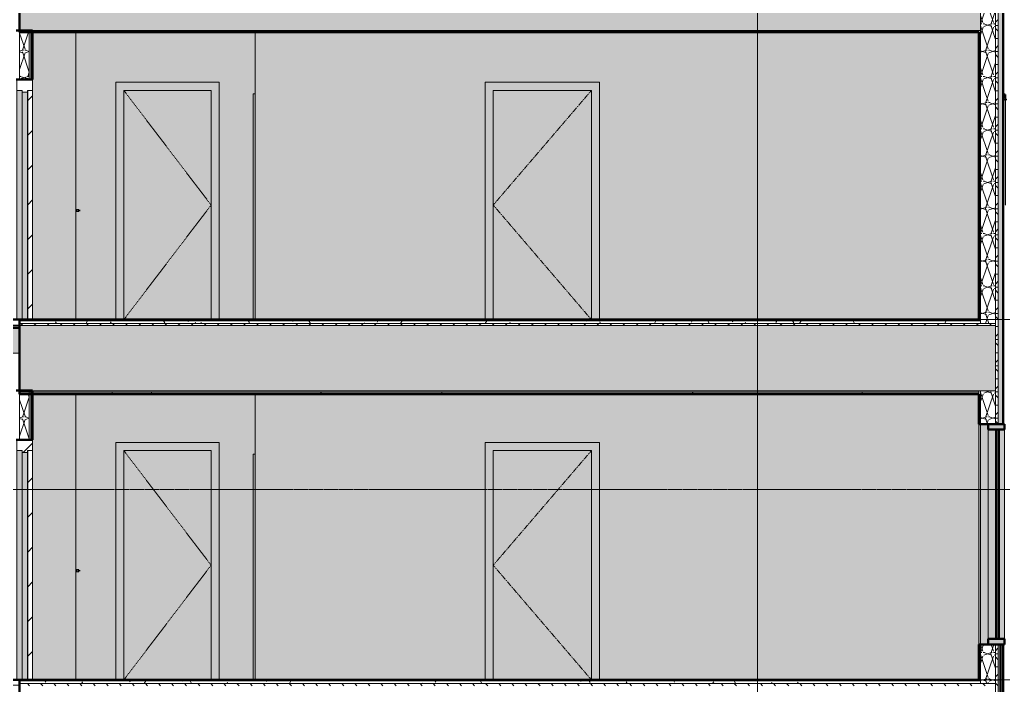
# Model space of a CAD drawing. Header units: inches. Extents: x 1814 to 6957, y -360 to 681.
# Drawn here: x 3500.2 to 3860.8, y 134 to 377.9 of the extents above; entities that cross this region are included whole.
import ezdxf

# ---------------------------------------------------------------- set-up
doc = ezdxf.new("R2010")
doc.units = ezdxf.units.IN
doc.header["$MEASUREMENT"] = 0
for name, pattern in [('Aligning Line 1_8_', [0.25, 0.125, -0.125]), ('Dash 1_16_', [0.125, 0.0625, -0.0625]), ('Grid Line 1_2_', [0.875, 0.5, -0.125, 0.125, -0.125])]:
    doc.linetypes.add(name, pattern=pattern)
for name, color, linetype, lineweight in [('0-1', 7, 'Continuous', 5), ('0-4', 7, 'Continuous', 13), ('0-5', 250, 'Continuous', 9), ('A-DOOR-1', 135, 'Continuous', 13), ('A-DOOR-2', 250, 'Dash 1_16_', 9), ('A-DOOR-3', 45, 'Continuous', 13), ('A-DOOR-4', 250, 'Continuous', 9), ('A-DOOR-7', 130, 'Continuous', 20), ('A-DOOR-FRAM', 31, 'Continuous', 9), ('A-DOOR-FRAM-1', 135, 'Continuous', 13), ('A-DOOR-FRAM-2', 250, 'Continuous', 9), ('A-DOOR-FRAM-4', 71, 'Continuous', 9), ('A-DOOR-FRAM-5', 130, 'Continuous', 20), ('A-FLOR-7', 192, 'Continuous', 5), ('A-FLOR-8', 192, 'Continuous', 50), ('A-FLOR-LEVL-1', 51, 'Grid Line 1_2_', 9), ('A-FLOR-MCUT', 51, 'Continuous', 13), ('A-FLOR-PATT-2', 8, 'Continuous', 9), ('A-GLAZ', 151, 'Continuous', 13), ('A-GLAZ-2', 151, 'Continuous', 50), ('A-GLAZ-CWMG', 51, 'Continuous', 9), ('A-ROOF', 132, 'Continuous', 13), ('A-ROOF-1', 132, 'Continuous', 5), ('A-ROOF-2', 132, 'Continuous', 50), ('A-ROOF-PATT-1', 132, 'Continuous', 9), ('A-WALL', 113, 'Continuous', 13), ('A-WALL-1', 50, 'Continuous', 5), ('A-WALL-2', 10, 'Continuous', 13), ('A-WALL-3', 7, 'Continuous', 13), ('A-WALL-4', 113, 'Continuous', 5), ('A-WALL-6', 113, 'Continuous', 50), ('A-WALL-PATT-1', 43, 'Continuous', 9), ('A-WALL-PATT-4', 111, 'Continuous', 9), ('G-ANNO-SYMB', 111, 'Aligning Line 1_8_', 9), ('G-ANNO-SYMB-3', 111, 'Continuous', 9), ('I-WALL-7', 90, 'Continuous', 50), ('S-BEAM-1', 41, 'Continuous', 9), ('S-BEAM-2', 250, 'Continuous', 9)]:
    doc.layers.add(name, color=color, linetype=linetype, lineweight=lineweight)
pattern_1 = [(161.57, (3262.295, 69.248), (-3.8399538, -1.54e-05), [0, -27.322, 3.034, 0]), (18.43, (3261.335, 69.248), (-3.8399538, 1.54e-05), [0, -27.322, 3.034, 0]), (108.43, (3262.295, 69.248), (1.919622, -9.6005246), [9.106, -21.25]), (71.57, (3261.335, 69.248), (1.919622, 9.6005246), [9.106, -21.25])]
pattern_2 = [(45, (3261.815, 68.768), (-6.36396, 6.36396), [])]
pattern_3 = [(0, (3261.815, 68.768), (15.36, 3.84), [1.267, -10.253, 1.267, -10.253, -61.44]), (0, (3261.815, 68.768), (15.36, 3.84), [-23.04, 1.267, -21.773, 1.267, -10.253, -26.88]), (0, (3261.815, 68.768), (15.36, 3.84), [-57.6, 1.267, -6.413, 1.267, -17.933]), (120, (3267.575, 70.688), (-11.005538, 11.38215), [1.267, -10.253, 1.267, -10.253, -61.44]), (120, (3267.575, 70.688), (-11.005538, 11.38215), [-23.04, 1.267, -21.773, 1.267, -10.253, -26.88]), (120, (3267.575, 70.688), (-11.005538, 11.38215), [-57.6, 1.267, -6.413, 1.267, -17.933]), (240, (3269.495, 78.368), (-4.354462, -15.22215), [1.267, -10.253, 1.267, -10.253, -61.44]), (240, (3269.495, 78.368), (-4.354462, -15.22215), [-23.04, 1.267, -21.773, 1.267, -10.253, -26.88]), (240, (3269.495, 78.368), (-4.354462, -15.22215), [-57.6, 1.267, -6.413, 1.267, -17.933])]
pattern_4 = [(0, (3261.815, 68.768), (0, 4.798), []), (315, (3261.815, 68.768), (4.798427, 0), [6.786, -6.786]), (45, (3261.815, 68.768), (4.798427, 0), [6.786, -6.786])]
pattern_5 = [(0, (3261.815, 68.768), (30.72, 7.68), [1.267, -21.773, 1.267, -21.773, -122.88]), (0, (3261.815, 68.768), (30.72, 7.68), [-46.08, 1.267, -44.813, 1.267, -21.773, -53.76]), (0, (3261.815, 68.768), (30.72, 7.68), [-115.2, 1.267, -14.093, 1.267, -37.133]), (120, (3273.335, 72.608), (-22.011075, 22.7643), [1.267, -21.773, 1.267, -21.773, -122.88]), (120, (3273.335, 72.608), (-22.011075, 22.7643), [-46.08, 1.267, -44.813, 1.267, -21.773, -53.76]), (120, (3273.335, 72.608), (-22.011075, 22.7643), [-115.2, 1.267, -14.093, 1.267, -37.133]), (240, (3277.175, 87.968), (-8.708925, -30.4443), [1.267, -21.773, 1.267, -21.773, -122.88]), (240, (3277.175, 87.968), (-8.708925, -30.4443), [-46.08, 1.267, -44.813, 1.267, -21.773, -53.76]), (240, (3277.175, 87.968), (-8.708925, -30.4443), [-115.2, 1.267, -14.093, 1.267, -37.133])]

# ---------------------------------------------------------------- blocks, each defined once
blk = doc.blocks.new('CTR - 2nd Phase_rvt-1-SECTION _ CENTER LOOKING WEST')
at = {"layer": 'A-FLOR-LEVL-1'}
for p, q in [((1814.21, 268), (4168.71, 268)), ((1814.21, 136), (4168.71, 136))]:
    blk.add_line(p, q, dxfattribs=at)
blk = doc.blocks.new('Single-Flush - 32_ x 84_-1372863-SECTION _ CENTER LOOKING WEST')
at = {"layer": 'A-DOOR-1'}
blk.add_hatch(color=256, dxfattribs=at).paths.add_polyline_path([(3561.58, 0), (3568.7, 0), (3568.7, 84), (3536.7, 84), (3536.7, 0)], flags=0)
at = {"layer": 'A-DOOR-FRAM-1'}
blk.add_hatch(color=256, dxfattribs=at).paths.add_polyline_path([(3571.7, 0), (3571.7, 87), (3533.7, 87), (3533.7, 0), (3536.7, 0), (3536.7, 84), (3568.7, 84), (3568.7, 0)], flags=0)
at = {"layer": 'A-DOOR-2'}
for p in [(3536.7, 84), (3536.7, 0)]:
    blk.add_line(p, (3568.7, 42), dxfattribs=at)
at = {"layer": 'A-DOOR-FRAM-2'}
for p, q in [((3533.7, 87), (3533.7, 0)), ((3571.7, 87), (3533.7, 87)), ((3571.7, 0), (3571.7, 87)), ((3536.7, 0), (3536.7, 84)), ((3536.7, 84), (3568.7, 84)), ((3568.7, 84), (3568.7, 0))]:
    blk.add_line(p, q, dxfattribs=at)
blk = doc.blocks.new('Single-Flush - 36_ x 84_-1372824-SECTION _ CENTER LOOKING WEST')
at = {"layer": 'A-DOOR-1'}
blk.add_hatch(color=256, dxfattribs=at).paths.add_polyline_path([(3709.8, 268), (3709.8, 352), (3673.8, 352), (3673.8, 268)], flags=0)
at = {"layer": 'A-DOOR-FRAM-1'}
blk.add_hatch(color=256, dxfattribs=at).paths.add_polyline_path([(3670.8, 268), (3673.8, 268), (3673.8, 352), (3709.8, 352), (3709.8, 268), (3712.8, 268), (3712.8, 355), (3670.8, 355), (3670.8, 343.6)], flags=0)
at = {"layer": 'A-DOOR-2'}
for p in [(3709.8, 352), (3709.8, 268)]:
    blk.add_line(p, (3673.8, 310), dxfattribs=at)
at = {"layer": 'A-DOOR-FRAM-2'}
for p, q in [((3670.8, 355), (3670.8, 268)), ((3712.8, 355), (3670.8, 355)), ((3712.8, 268), (3712.8, 355)), ((3673.8, 268), (3673.8, 352)), ((3673.8, 352), (3709.8, 352)), ((3709.8, 352), (3709.8, 268))]:
    blk.add_line(p, q, dxfattribs=at)
blk = doc.blocks.new('Door-Passage-Single-Flush - 36_ x 80_-1699788-SECTION _ CENTER LOOKING WEST')
at = {"layer": 'A-DOOR-3'}
for points in [[(3520.75, 308), (3521.24, 308), (3521.24, 308.39), (3520.75, 308.35), (3520.75, 308.04)], [(3520.75, 307.61), (3521.24, 307.62), (3521.24, 308), (3520.75, 308), (3520.75, 307.61)], [(3521.83, 308), (3522.2, 308), (3522.13, 308.26), (3522.02, 308.35), (3521.83, 308.38), (3521.62, 308.39), (3521.24, 308.34), (3521.28, 308.1), (3521.31, 308), (3521.74, 308)], [(3521.84, 307.61), (3522.05, 307.67), (3522.18, 307.8), (3522.16, 308), (3521.31, 308), (3521.24, 307.66), (3521.24, 307.62), (3521.34, 307.64), (3521.79, 307.61), (3521.84, 307.61)]]:
    blk.add_hatch(color=256, dxfattribs=at).paths.add_polyline_path(points, flags=0)
at = {"layer": 'A-DOOR-4'}
for p, q in [((3521.24, 308.39), (3520.75, 308.39)), ((3520.75, 307.61), (3521.24, 307.61))]:
    blk.add_line(p, q, dxfattribs=at)
at = {"layer": 'A-DOOR-4', "flags": 128}
for points in [[(3521.84, 308.39), (3521.83, 308.39), (3521.83, 308.39), (3521.83, 308.39), (3521.83, 308.39), (3521.82, 308.39), (3521.82, 308.39), (3521.81, 308.39), (3521.81, 308.39), (3521.8, 308.39), (3521.79, 308.39), (3521.78, 308.39), (3521.77, 308.39), (3521.76, 308.39), (3521.75, 308.39), (3521.73, 308.39), (3521.72, 308.39), (3521.7, 308.39), (3521.69, 308.39), (3521.67, 308.39), (3521.66, 308.39), (3521.64, 308.39), (3521.62, 308.39), (3521.6, 308.39), (3521.58, 308.39), (3521.56, 308.39), (3521.54, 308.39), (3521.52, 308.39), (3521.5, 308.39), (3521.48, 308.39), (3521.46, 308.39), (3521.44, 308.39), (3521.41, 308.39), (3521.39, 308.39), (3521.37, 308.39), (3521.35, 308.39), (3521.32, 308.39), (3521.3, 308.39), (3521.27, 308.39), (3521.25, 308.39), (3521.24, 308.39)], [(3521.24, 307.61), (3521.27, 307.61), (3521.29, 307.61), (3521.32, 307.61), (3521.34, 307.61), (3521.36, 307.61), (3521.39, 307.61), (3521.41, 307.61), (3521.43, 307.61), (3521.45, 307.61), (3521.47, 307.61), (3521.5, 307.61), (3521.52, 307.61), (3521.54, 307.61), (3521.56, 307.61), (3521.58, 307.61), (3521.6, 307.61), (3521.62, 307.61), (3521.63, 307.61), (3521.65, 307.61), (3521.67, 307.61), (3521.68, 307.61), (3521.7, 307.61), (3521.71, 307.61), (3521.73, 307.61), (3521.74, 307.61), (3521.75, 307.61), (3521.77, 307.61), (3521.78, 307.61), (3521.79, 307.61), (3521.8, 307.61), (3521.8, 307.61), (3521.81, 307.61), (3521.82, 307.61), (3521.82, 307.61), (3521.83, 307.61), (3521.83, 307.61), (3521.83, 307.61), (3521.83, 307.61), (3521.84, 307.61)]]:
    blk.add_lwpolyline(points, dxfattribs=at)
at = {"layer": 'A-DOOR-4'}
for start, end in [(90, 97.2275), (262.7725, 270), (0, 30), (330, 0)]:
    blk.add_arc((3521.84, 308), 0.394, start, end, dxfattribs=at)
blk = doc.blocks.new('FOLDING_SLIDING CLOSET - 42_ x 80_-1372832-SECTION _ CENTER LOOKING WEST')
at = {"layer": 'A-DOOR-3'}
blk.add_hatch(color=256, dxfattribs=at).paths.add_polyline_path([(3586.5, 268), (3586.5, 350.75), (3585.75, 350.75), (3585.75, 268)], flags=0)
at = {"layer": 'A-DOOR-4'}
for p, q in [((3585.75, 350.75), (3586.5, 350.75)), ((3585.75, 268), (3585.75, 350.75))]:
    blk.add_line(p, q, dxfattribs=at)
blk = doc.blocks.new('CTR - 1st Phase - Unit Layouts_rvt-1-SECTION _ CENTER LOOKING WEST')
at = {"layer": 'A-WALL-1'}
for points in [[(3591.25, 268), (3591.25, 373.37), (3586.5, 373.37), (3586.5, 268)], [(3666.78, 268), (3670.8, 268), (3670.8, 355), (3712.8, 355), (3712.8, 268), (3851.85, 268), (3851.85, 373.37), (3591.25, 373.37), (3591.25, 268), (3599.24, 268)], [(3586.5, 136), (3591.25, 136), (3591.25, 240.75), (3586.5, 240.75), (3586.5, 137.12)], [(3734.31, 136), (3851.85, 136), (3851.85, 149), (3852.47, 149), (3852.47, 229.75), (3851.85, 229.75), (3851.85, 240.75), (3591.25, 240.75), (3591.25, 136), (3670.8, 136), (3670.8, 223), (3712.8, 223), (3712.8, 136)]]:
    blk.add_hatch(color=256, dxfattribs=at).paths.add_polyline_path(points, flags=0)
at = {"layer": 'A-WALL-2'}
for points in [[(3504.92, 268), (3520.75, 268), (3520.75, 373.37), (3504.92, 373.37), (3504.92, 297.76)], [(3520.75, 136), (3520.75, 240.75), (3504.92, 240.75), (3504.92, 136), (3516, 136)]]:
    blk.add_hatch(color=256, dxfattribs=at).paths.add_polyline_path(points, flags=0)
h = blk.add_hatch(color=256, dxfattribs=at)
h.paths.add_polyline_path([(3585.75, 268), (3585.75, 350.75), (3586.5, 350.75), (3586.5, 373.37), (3520.75, 373.37), (3520.75, 308.39), (3522.01, 308.35), (3522.13, 308.26), (3522.18, 308.2), (3522.18, 307.8), (3522.01, 307.65), (3521.84, 307.62), (3521.62, 307.61), (3520.75, 307.61), (3520.75, 268), (3535.37, 268), (3535.37, 355), (3573.37, 355), (3573.37, 268)], flags=0)
h.paths.add_polyline_path([(3521.24, 307.8), (3521.31, 308), (3521.24, 308.1), (3521.24, 307.9)], flags=0)
h = blk.add_hatch(color=256, dxfattribs=at)
h.paths.add_polyline_path([(3573.37, 136), (3585.75, 136), (3585.75, 218.75), (3586.5, 218.75), (3586.5, 240.75), (3520.75, 240.75), (3520.75, 176.39), (3522.01, 176.35), (3522.13, 176.26), (3522.18, 176.2), (3522.18, 175.8), (3522.01, 175.65), (3521.84, 175.62), (3521.62, 175.61), (3520.75, 175.61), (3520.75, 136), (3535.37, 136), (3535.37, 223), (3573.37, 223), (3573.37, 137.08)], flags=0)
h.paths.add_polyline_path([(3521.24, 175.8), (3521.31, 176), (3521.24, 176.1), (3521.24, 175.9)], flags=0)
at = {"layer": 'A-WALL-3'}
for p, q in [((3520.75, 268), (3520.75, 373.37)), ((3586.5, 268), (3586.5, 373.37)), ((3520.75, 136), (3520.75, 240.75)), ((3586.5, 136), (3586.5, 240.75)), ((3852.47, 149), (3852.47, 229.75))]:
    blk.add_line(p, q, dxfattribs=at)
at = {"layer": '0-4'}
for name, p in [('Single-Flush - 32_ x 84_-1372863-SECTION _ CENTER LOOKING WEST', (1.67, 268)), ('Single-Flush - 36_ x 84_-1372824-SECTION _ CENTER LOOKING WEST', (0, 0)), ('FOLDING_SLIDING CLOSET - 42_ x 80_-1372832-SECTION _ CENTER LOOKING WEST', (0, 0)), ('Door-Passage-Single-Flush - 36_ x 80_-1699788-SECTION _ CENTER LOOKING WEST', (0, 0)), ('Single-Flush - 32_ x 84_-1372863-SECTION _ CENTER LOOKING WEST', (1.67, 136)), ('Single-Flush - 36_ x 84_-1372824-SECTION _ CENTER LOOKING WEST', (0, -132)), ('FOLDING_SLIDING CLOSET - 42_ x 80_-1372832-SECTION _ CENTER LOOKING WEST', (0, -132)), ('Door-Passage-Single-Flush - 36_ x 80_-1699788-SECTION _ CENTER LOOKING WEST', (0, -132))]:
    blk.add_blockref(name, p, dxfattribs=at)
blk = doc.blocks.new('HOLLOW METAL - UNIT DOOR-2058840-SECTION _ CENTER LOOKING WEST')
at = {"layer": 'A-DOOR-FRAM'}
h = blk.add_hatch(dxfattribs=at)
h.set_pattern_fill('FP_21', color=256, style=0, pattern_type=2)
h.set_pattern_definition(pattern_2)
h.paths.add_polyline_path([(3504.92, 268), (3504.92, 352), (3503.17, 352), (3503.17, 268), (3503.62, 268)], flags=0)
at = {"layer": 'A-DOOR-FRAM-4'}
for points in [[(3500.17, 268), (3501.11, 268), (3501.11, 352), (3499.17, 352), (3499.17, 268)], [(3502.99, 268), (3502.99, 351.37), (3501.11, 351.37), (3501.11, 268)], [(3503.17, 268), (3503.17, 352), (3502.99, 352), (3502.99, 268)]]:
    blk.add_hatch(color=256, dxfattribs=at).paths.add_polyline_path(points, flags=0)
at = {"layer": 'A-DOOR-7'}
for p, q in [((3503.17, 352), (3503.17, 268)), ((3504.92, 352), (3503.17, 352)), ((3504.92, 268), (3504.92, 352)), ((3503.17, 268), (3504.92, 268))]:
    blk.add_line(p, q, dxfattribs=at)
at = {"layer": 'A-DOOR-FRAM-2'}
for p, q in [((3499.17, 268), (3499.17, 352)), ((3501.11, 268), (3501.11, 351.37)), ((3502.99, 268), (3502.99, 351.37))]:
    blk.add_line(p, q, dxfattribs=at)
at = {"layer": 'A-DOOR-FRAM-5'}
for p, q in [((3504.92, 356), (3499.17, 356)), ((3499.17, 356), (3499.17, 352)), ((3504.92, 352), (3504.92, 356)), ((3499.17, 352), (3501.11, 352)), ((3501.11, 352), (3501.11, 351.37)), ((3501.11, 351.37), (3502.99, 351.37)), ((3502.99, 351.37), (3502.99, 352)), ((3502.99, 352), (3504.92, 352))]:
    blk.add_line(p, q, dxfattribs=at)
blk = doc.blocks.new('Dimension Lumber - 2x10-2056821-SECTION _ CENTER LOOKING WEST')
at = {"layer": 'S-BEAM-1'}
blk.add_hatch(color=256, dxfattribs=at).paths.add_polyline_path([(3408.92, 255.75), (3454.6, 255.75), (3454.57, 256), (3454.61, 256.31), (3454.73, 256.59), (3454.92, 256.84), (3455.16, 257.03), (3455.45, 257.15), (3455.76, 257.19), (3456.06, 257.15), (3456.35, 257.03), (3456.6, 256.84), (3456.79, 256.59), (3456.9, 256.31), (3456.94, 256), (3456.94, 255.75), (3458.85, 255.75), (3458.81, 256), (3458.85, 256.31), (3458.97, 256.59), (3459.16, 256.84), (3459.41, 257.03), (3459.69, 257.15), (3460, 257.19), (3460.31, 257.15), (3460.59, 257.03), (3460.84, 256.84), (3461.03, 256.59), (3461.15, 256.31), (3461.19, 256), (3461.19, 255.75), (3462.85, 255.75), (3462.81, 256), (3462.85, 256.31), (3462.97, 256.59), (3463.16, 256.84), (3463.41, 257.03), (3463.69, 257.15), (3464, 257.19), (3464.31, 257.15), (3464.59, 257.03), (3464.84, 256.84), (3465.03, 256.59), (3465.15, 256.31), (3465.19, 256), (3465.19, 255.75), (3500.17, 255.75), (3500.17, 265), (3408.92, 265), (3408.92, 257.64)], flags=0)
at = {"layer": 'S-BEAM-2'}
for p, q in [((3454.61, 255.75), (3408.92, 255.75)), ((3458.85, 255.75), (3456.9, 255.75)), ((3462.85, 255.75), (3461.15, 255.75)), ((3500.17, 255.75), (3465.15, 255.75))]:
    blk.add_line(p, q, dxfattribs=at)
blk = doc.blocks.new('HOLLOW METAL - UNIT DOOR-V15-SECTION _ CENTER LOOKING WEST')
at = {"layer": 'A-DOOR-FRAM'}
h = blk.add_hatch(dxfattribs=at)
h.set_pattern_fill('FP_21', color=256, style=0, pattern_type=2)
h.set_pattern_definition(pattern_2)
h.paths.add_polyline_path([(3501.41, 219.37), (3502.99, 219.37), (3502.99, 220), (3504.92, 220), (3504.92, 224), (3499.17, 224), (3499.17, 220), (3501.11, 220), (3501.11, 219.37)], flags=0)
h = blk.add_hatch(dxfattribs=at)
h.set_pattern_fill('FP_21', color=256, style=0, pattern_type=2)
h.set_pattern_definition(pattern_2)
h.paths.add_polyline_path([(3504.92, 136), (3504.92, 220), (3503.17, 220), (3503.17, 136), (3503.62, 136)], flags=0)
at = {"layer": 'A-DOOR-FRAM-4'}
for points in [[(3500.17, 136), (3501.11, 136), (3501.11, 220), (3499.17, 220), (3499.17, 136)], [(3503.17, 136), (3503.17, 220), (3502.99, 220), (3502.99, 136)], [(3502.99, 136), (3502.99, 219.37), (3501.11, 219.37), (3501.11, 136)]]:
    blk.add_hatch(color=256, dxfattribs=at).paths.add_polyline_path(points, flags=0)
at = {"layer": 'A-DOOR-7'}
for p, q in [((3503.17, 220), (3503.17, 136)), ((3504.92, 220), (3503.17, 220)), ((3504.92, 136), (3504.92, 220)), ((3503.17, 136), (3504.92, 136))]:
    blk.add_line(p, q, dxfattribs=at)
at = {"layer": 'A-DOOR-FRAM-2'}
for p, q in [((3499.17, 136), (3499.17, 220)), ((3501.11, 136), (3501.11, 219.37)), ((3502.99, 136), (3502.99, 219.37))]:
    blk.add_line(p, q, dxfattribs=at)
at = {"layer": 'A-DOOR-FRAM-5'}
for p, q in [((3504.92, 224), (3499.17, 224)), ((3499.17, 224), (3499.17, 220)), ((3504.92, 220), (3504.92, 224)), ((3499.17, 220), (3501.11, 220)), ((3501.11, 220), (3501.11, 219.37)), ((3502.99, 219.37), (3502.99, 220)), ((3502.99, 220), (3504.92, 220)), ((3501.11, 219.37), (3502.99, 219.37))]:
    blk.add_line(p, q, dxfattribs=at)
blk = doc.blocks.new('CTR - 1st Phase - Common Walls_rvt-1-SECTION _ CENTER LOOKING WEST')
at = {"layer": 'A-WALL-PATT-1'}
h = blk.add_hatch(dxfattribs=at)
h.set_pattern_fill('FP_5', color=256, style=0, pattern_type=2)
h.set_pattern_definition(pattern_1)
h.paths.add_polyline_path([(3503.67, 356), (3503.67, 373.37), (3500.17, 373.37), (3500.17, 356)], flags=0)
h = blk.add_hatch(dxfattribs=at)
h.set_pattern_fill('FP_5', color=256, style=0, pattern_type=2)
h.set_pattern_definition(pattern_1)
h.paths.add_polyline_path([(3503.67, 224), (3503.67, 240.75), (3500.17, 240.75), (3500.17, 224)], flags=0)
at = {"layer": 'A-FLOR-LEVL-1'}
for p, q in [((1814.21, 268), (4168.71, 268)), ((1814.21, 136), (4168.71, 136))]:
    blk.add_line(p, q, dxfattribs=at)
at = {"layer": 'A-WALL-3'}
for p, q in [((3500.17, 356), (3500.17, 374)), ((3503.67, 356), (3503.67, 374)), ((3504.3, 356), (3504.3, 374)), ((3500.17, 224), (3500.17, 242)), ((3503.67, 224), (3503.67, 242)), ((3504.3, 224), (3504.3, 242))]:
    blk.add_line(p, q, dxfattribs=at)
at = {"layer": 'I-WALL-7'}
for p, q in [((3504.92, 374), (3498.92, 374)), ((3504.92, 356), (3504.92, 374)), ((3498.92, 356), (3504.92, 356)), ((3504.92, 242), (3498.92, 242)), ((3504.92, 224), (3504.92, 242)), ((3498.92, 224), (3504.92, 224))]:
    blk.add_line(p, q, dxfattribs=at)
at = {"layer": '0-5'}
for name in ['HOLLOW METAL - UNIT DOOR-2058840-SECTION _ CENTER LOOKING WEST', 'Dimension Lumber - 2x10-2056821-SECTION _ CENTER LOOKING WEST', 'HOLLOW METAL - UNIT DOOR-V15-SECTION _ CENTER LOOKING WEST']:
    blk.add_blockref(name, (0, 0), dxfattribs=at)
blk = doc.blocks.new('CTR - 1st Phase -Stairs _ Elevators_rvt-1-SECTION _ CENTER LOOKING WEST')
at = {"layer": 'A-FLOR-LEVL-1'}
for p, q in [((1814.21, 268), (4168.71, 268)), ((1814.21, 136), (4168.71, 136))]:
    blk.add_line(p, q, dxfattribs=at)
blk = doc.blocks.new('Basic Wall _ EXT - FIBER CEMENT - LARGE - ___-2162461-SECTION _ CENTER LOOKING WEST')
at = {"layer": 'A-WALL'}
h = blk.add_hatch(color=256, dxfattribs=at)
h.paths.add_polyline_path([(3861.62, 348.54), (3861.64, 348.56), (3861.6, 348.56)], flags=0)
h.paths.add_polyline_path([(3861.76, 348.66), (3861.76, 348.71), (3861.5, 349.02), (3861.47, 350.47), (3860.75, 350.53), (3860.74, 350.5), (3861.47, 350.44), (3861.47, 349.01), (3861.66, 348.78)], flags=0)
for p, q in [((3861.75, 348.57), (3861.73, 348.55)), ((3861.75, 348.57), (3861.73, 348.55)), ((3861.75, 348.53), (3861.77, 348.55)), ((3861.75, 348.53), (3861.77, 348.55))]:
    blk.add_line(p, q, dxfattribs=at)
for centre, radius, start, end in [((3861.69, 348.6), 0.0937, 220, 310), ((3861.69, 348.6), 0.0937, 220, 310), ((3861.69, 348.6), 0.0625, 220, 310), ((3861.69, 348.6), 0.0625, 220, 310), ((3861.71, 348.62), 0.0625, 310, 40), ((3861.71, 348.62), 0.0625, 310, 40), ((3861.71, 348.62), 0.0937, 310, 40), ((3861.71, 348.62), 0.0938, 310, 40)]:
    blk.add_arc(centre, radius, start, end, dxfattribs=at)
at = {"layer": 'A-WALL-6'}
for p, q in [((3860.72, 353), (3860.72, 350.5)), ((3860.75, 353), (3860.72, 353)), ((3860.72, 350.5), (3861.47, 350.44)), ((3860.75, 350.53), (3860.75, 353)), ((3861.5, 350.46), (3860.75, 350.53)), ((3861.47, 350.44), (3861.47, 349.01)), ((3861.5, 349.02), (3861.5, 350.46)), ((3861.36, 348.9), (3861.34, 348.88)), ((3861.34, 348.88), (3861.62, 348.54)), ((3861.64, 348.56), (3861.36, 348.9)), ((3861.47, 349.01), (3861.76, 348.66)), ((3861.79, 348.68), (3861.5, 349.02)), ((3861.75, 348.57), (3861.73, 348.55)), ((3861.75, 348.53), (3861.77, 348.55))]:
    blk.add_line(p, q, dxfattribs=at)
for centre, radius, start, end in [((3861.69, 348.6), 0.0937, 220, 310), ((3861.69, 348.6), 0.0625, 220, 310), ((3861.71, 348.62), 0.0625, 310, 40), ((3861.71, 348.62), 0.0937, 310, 40)]:
    blk.add_arc(centre, radius, start, end, dxfattribs=at)
blk = doc.blocks.new('_THE_ WINDOW _ DOOR - Window - 2nd Floor-V25-SECTION _ CENTER LOOKING WEST')
at = {"layer": 'A-GLAZ'}
h = blk.add_hatch(color=256, dxfattribs=at)
h.paths.add_polyline_path([(3858.97, 149), (3861.22, 149), (3861.22, 151), (3855.22, 151), (3855.22, 149), (3857.97, 149)], flags=0)
h.paths.add_polyline_path([(3860.72, 227.75), (3861.22, 227.75), (3861.22, 229.75), (3855.22, 229.75), (3855.22, 227.75), (3860.7, 227.75)], flags=0)
h = blk.add_hatch(color=256, dxfattribs=at)
h.paths.add_polyline_path([(3855.22, 151), (3858.22, 151), (3858.22, 227.75), (3855.22, 227.75), (3855.22, 154.48)], flags=0)
h.paths.add_polyline_path([(3860.72, 151), (3861.22, 151), (3861.22, 227.75), (3859.22, 227.75), (3859.22, 151), (3859.87, 151)], flags=0)
for points in [[(3859.2, 151), (3859.22, 151), (3859.22, 227.75), (3858.22, 227.75), (3858.22, 151)], [(3860.72, 109.75), (3860.72, 149), (3859.72, 149), (3859.72, 109.75)]]:
    blk.add_hatch(color=256, dxfattribs=at).paths.add_polyline_path(points, flags=0)
for p, q in [((3855.22, 151), (3855.22, 227.75)), ((3861.22, 227.75), (3861.22, 151))]:
    blk.add_line(p, q, dxfattribs=at)
at = {"layer": 'A-GLAZ-2'}
for p, q in [((3855.22, 229.75), (3855.22, 227.75)), ((3861.22, 229.75), (3855.22, 229.75)), ((3855.22, 227.75), (3861.22, 227.75)), ((3859.22, 227.75), (3858.22, 227.75)), ((3858.22, 227.75), (3858.22, 151)), ((3859.22, 151), (3859.22, 227.75)), ((3861.22, 227.75), (3861.22, 229.75)), ((3855.22, 151), (3855.22, 149)), ((3861.22, 151), (3855.22, 151)), ((3855.22, 149), (3861.22, 149)), ((3858.22, 151), (3859.22, 151)), ((3859.72, 149), (3859.72, 109.75)), ((3860.72, 149), (3859.72, 149)), ((3860.72, 109.75), (3860.72, 149)), ((3861.22, 149), (3861.22, 151)), ((3859.72, 109.75), (3860.72, 109.75))]:
    blk.add_line(p, q, dxfattribs=at)
blk = doc.blocks.new('Rectangular Mullion - Profile_Polycarbonate_Upper and left-1741240-SECTION _ CENTER LOOKING WEST')
at = {"layer": 'A-GLAZ-CWMG'}
h = blk.add_hatch(color=256, dxfattribs=at)
h.paths.add_polyline_path([(3860.73, 230.12), (3860.91, 230.12), (3860.94, 310), (3861.66, 310), (3861.64, 348.8), (3861.47, 349.06), (3861.47, 350.12), (3860.72, 350.12), (3860.72, 230.12)], flags=0)
h.paths.add_polyline_path([(3861.66, 348.83), (3861.66, 350.12), (3861.5, 350.12), (3861.51, 349.01), (3861.64, 348.85)], flags=0)
for p, q in [((3860.72, 350.12), (3861.48, 350.12)), ((3861.5, 350.12), (3861.66, 350.12)), ((3861.66, 348.83), (3861.66, 350.12)), ((3861.66, 310), (3861.66, 348.78)), ((3860.91, 230.12), (3860.72, 230.12))]:
    blk.add_line(p, q, dxfattribs=at)

msp = doc.modelspace()

# ---------------------------------------------------------------- hatches: boundary and pattern name
at = {"layer": 'A-FLOR-7'}
for points in [[(3587.87, 267.62), (3852.47, 267.62), (3852.47, 267.87), (3500.17, 267.87), (3500.17, 267.62), (3586.57, 267.62)], [(3500.17, 241.87), (3857.97, 241.87), (3857.97, 265.87), (3500.17, 265.87), (3500.17, 251.91)], [(3849.21, 241.37), (3851.85, 241.37), (3851.85, 241.87), (3500.17, 241.87), (3500.17, 241.37), (3835.62, 241.37)], [(3586.57, 135.62), (3852.47, 135.62), (3852.47, 135.87), (3500.17, 135.87), (3500.17, 135.62), (3586.5, 135.62)]]:
    msp.add_hatch(color=256, dxfattribs=at).paths.add_polyline_path(points, flags=0)
at = {"layer": 'A-FLOR-PATT-2'}
h = msp.add_hatch(dxfattribs=at)
h.set_pattern_fill('FP_2', color=256, style=0, pattern_type=2)
h.set_pattern_definition(pattern_3)
h.paths.add_polyline_path([(3538.37, 266.62), (3852.47, 266.62), (3852.47, 267.62), (3500.17, 267.62), (3500.17, 266.62), (3531.71, 266.62)], flags=0)
h = msp.add_hatch(dxfattribs=at)
h.set_pattern_fill('FP_3', color=256, style=0, pattern_type=2)
h.set_pattern_definition(pattern_4)
h.paths.add_polyline_path([(3857.97, 265.87), (3857.95, 266.62), (3500.17, 266.62), (3500.17, 265.87), (3856.72, 265.87)], flags=0)
h = msp.add_hatch(dxfattribs=at)
h.set_pattern_fill('FP_1', color=256, style=0, pattern_type=2)
h.set_pattern_definition(pattern_5)
h.paths.add_polyline_path([(3531.71, 240.75), (3851.85, 240.75), (3851.85, 241.37), (3500.17, 241.37), (3500.17, 240.75), (3521.66, 240.75)], flags=0)
h = msp.add_hatch(dxfattribs=at)
h.set_pattern_fill('FP_2', color=256, style=0, pattern_type=2)
h.set_pattern_definition(pattern_3)
h.paths.add_polyline_path([(3514, 134.62), (3852.47, 134.62), (3852.47, 135.62), (3500.17, 135.62), (3500.17, 134.62), (3504.92, 134.62)], flags=0)
h = msp.add_hatch(dxfattribs=at)
h.set_pattern_fill('FP_3', color=256, style=0, pattern_type=2)
h.set_pattern_definition(pattern_4)
h.paths.add_polyline_path([(3857.97, 133.87), (3857.97, 134.62), (3500.17, 134.62), (3500.17, 133.87), (3856.72, 133.87)], flags=0)
at = {"layer": 'A-ROOF-1'}
msp.add_hatch(color=256, dxfattribs=at).paths.add_polyline_path([(3709.8, 374), (3852.47, 374), (3852.47, 398), (3500.17, 405.34), (3500.17, 374), (3666.78, 374)], flags=0)
at = {"layer": 'A-ROOF-PATT-1'}
h = msp.add_hatch(dxfattribs=at)
h.set_pattern_fill('FP_1', color=256, style=0, pattern_type=2)
h.set_pattern_definition(pattern_5)
h.paths.add_polyline_path([(3851.85, 373.37), (3851.85, 374), (3500.17, 374), (3500.17, 373.37), (3849.21, 373.37)], flags=0)
at = {"layer": 'A-WALL-4'}
for points in [[(3860.47, 350.5), (3860.47, 422), (3858.97, 422), (3858.97, 350.5)], [(3860.47, 350.5), (3860.72, 350.5), (3860.71, 422), (3860.47, 422), (3860.47, 355.07)], [(3860.72, 229.75), (3860.72, 350.5), (3860.47, 350.5), (3860.47, 229.75)], [(3855.22, 149), (3855.22, 229.75), (3852.47, 229.75), (3852.5, 149)]]:
    msp.add_hatch(color=256, dxfattribs=at).paths.add_polyline_path(points, flags=0)
h = msp.add_hatch(color=256, dxfattribs=at)
h.paths.add_polyline_path([(3859.72, 109.87), (3859.72, 149), (3858.97, 149), (3858.97, 109.87)], flags=0)
h.paths.add_polyline_path([(3858.97, 229.75), (3860.47, 229.75), (3860.47, 350.5), (3858.97, 350.5), (3858.97, 231.12)], flags=0)
at = {"layer": 'A-WALL-PATT-4'}
h = msp.add_hatch(dxfattribs=at)
h.set_pattern_fill('FP_5', color=256, style=0, pattern_type=2)
h.set_pattern_definition(pattern_1)
h.paths.add_polyline_path([(3852.5, 350.5), (3857.97, 350.5), (3857.97, 422), (3852.47, 421.96), (3852.47, 350.5)], flags=0)
h = msp.add_hatch(dxfattribs=at)
h.set_pattern_fill('FP_3', color=256, style=0, pattern_type=2)
h.set_pattern_definition(pattern_4)
h.paths.add_polyline_path([(3857.97, 350.5), (3858.97, 350.5), (3858.97, 422), (3857.97, 421.96), (3857.97, 355.07)], flags=0)
h = msp.add_hatch(dxfattribs=at)
h.set_pattern_fill('FP_1', color=256, style=0, pattern_type=2)
h.set_pattern_definition(pattern_5)
h.paths.add_polyline_path([(3852.47, 136), (3852.47, 136), (3852.47, 149), (3851.85, 149), (3851.85, 136)], flags=0)
h.paths.add_polyline_path([(3852.47, 229.75), (3852.47, 241.87), (3851.85, 241.87), (3851.85, 229.75)], flags=0)
h.paths.add_polyline_path([(3852.47, 268), (3852.47, 350.5), (3851.85, 350.5), (3851.85, 268)], flags=0)
h = msp.add_hatch(dxfattribs=at)
h.set_pattern_fill('FP_5', color=256, style=0, pattern_type=2)
h.set_pattern_definition(pattern_1)
h.paths.add_polyline_path([(3852.5, 134.62), (3857.97, 134.62), (3857.97, 149), (3852.47, 149), (3852.47, 134.62)], flags=0)
h.paths.add_polyline_path([(3852.47, 229.75), (3857.97, 229.75), (3857.97, 241.87), (3852.47, 241.87), (3852.47, 240.45)], flags=0)
h.paths.add_polyline_path([(3856.72, 266.62), (3857.97, 266.62), (3857.97, 350.5), (3852.47, 350.5), (3852.5, 266.62)], flags=0)
h = msp.add_hatch(dxfattribs=at)
h.set_pattern_fill('FP_3', color=256, style=0, pattern_type=2)
h.set_pattern_definition(pattern_4)
h.paths.add_polyline_path([(3858.38, 109.87), (3858.97, 109.87), (3858.97, 149), (3857.97, 149), (3857.97, 109.87)], flags=0)
h.paths.add_polyline_path([(3858.97, 229.75), (3858.97, 350.5), (3857.97, 350.5), (3857.97, 229.75)], flags=0)

# ---------------------------------------------------------------- linework, layer by layer
at = {"layer": 'A-FLOR-8'}
for p, q in [((3851.85, 268), (3408.3, 268)), ((3500.17, 240.75), (3500.17, 268)), ((3408.92, 265), (3500.17, 265)), ((3500.17, 240.75), (3851.85, 240.75)), ((3851.85, 136), (3408.92, 136)), ((3500.17, 108.75), (3500.17, 136))]:
    msp.add_line(p, q, dxfattribs=at)
at = {"layer": 'A-FLOR-LEVL-1'}
for p, q in [((1814.96, 268), (4167.96, 268)), ((1814.96, 136), (4167.96, 136))]:
    msp.add_line(p, q, dxfattribs=at)
at = {"layer": 'A-FLOR-MCUT'}
for p, q in [((3852.47, 267.87), (3500.17, 267.87)), ((3852.47, 267.62), (3500.17, 267.62)), ((3852.47, 268), (3851.85, 268)), ((3500.17, 266), (3408.3, 266)), ((3500.17, 265.75), (3408.3, 265.75)), ((3852.47, 266.62), (3500.17, 266.62)), ((3857.97, 265.87), (3500.17, 265.87)), ((3851.85, 241.87), (3500.17, 241.87)), ((3851.85, 240.75), (3851.85, 241.87)), ((3851.85, 241.37), (3500.17, 241.37)), ((3500.17, 134), (3402.8, 134)), ((3852.47, 135.87), (3500.17, 135.87)), ((3852.47, 135.62), (3500.17, 135.62)), ((3852.47, 134.62), (3500.17, 134.62)), ((3852.47, 136), (3851.85, 136))]:
    msp.add_line(p, q, dxfattribs=at)
at = {"layer": 'A-ROOF'}
msp.add_line((3500.17, 374), (3852.47, 374), dxfattribs=at)
at = {"layer": 'A-ROOF-2'}
for p, q in [((3500.17, 405.34), (3500.17, 373.37)), ((3500.17, 373.37), (3851.85, 373.37))]:
    msp.add_line(p, q, dxfattribs=at)
at = {"layer": 'A-WALL'}
for p, q in [((3857.97, 229.75), (3857.97, 422)), ((3858.97, 229.75), (3858.97, 422)), ((3860.47, 229.75), (3860.47, 422)), ((3852.47, 266.62), (3852.47, 403)), ((3851.85, 374), (3851.85, 373.37)), ((3860.72, 350.5), (3860.47, 350.5)), ((3852.47, 266.62), (3857.97, 266.62)), ((3857.97, 241.87), (3851.85, 241.87)), ((3852.47, 229.75), (3852.47, 241.87)), ((3851.85, 149), (3851.85, 229.75)), ((3852.47, 134.62), (3852.47, 149)), ((3857.97, 149), (3857.97, 109.87)), ((3858.97, 109.87), (3858.97, 149)), ((3852.47, 134.62), (3857.97, 134.62))]:
    msp.add_line(p, q, dxfattribs=at)
at = {"layer": 'A-WALL-6'}
for p, q in [((3860.72, 229.75), (3860.72, 418.54)), ((3851.85, 373.37), (3851.85, 268)), ((3851.85, 240.75), (3851.85, 229.75)), ((3851.85, 229.75), (3860.72, 229.75)), ((3851.85, 149), (3851.85, 136)), ((3859.72, 149), (3851.85, 149)), ((3859.72, 109.87), (3859.72, 149))]:
    msp.add_line(p, q, dxfattribs=at)
at = {"layer": 'G-ANNO-SYMB'}
msp.add_line((1910.88, 205.76), (4071.99, 205.76), dxfattribs=at)
at = {"layer": 'G-ANNO-SYMB-3'}
msp.add_line((3770.72, 467.28), (3770.72, -193.84), dxfattribs=at)

# ---------------------------------------------------------------- block references
at = {"layer": '0-1'}
for name in ['CTR - 2nd Phase_rvt-1-SECTION _ CENTER LOOKING WEST', 'CTR - 1st Phase - Common Walls_rvt-1-SECTION _ CENTER LOOKING WEST', 'CTR - 1st Phase -Stairs _ Elevators_rvt-1-SECTION _ CENTER LOOKING WEST', 'CTR - 1st Phase - Unit Layouts_rvt-1-SECTION _ CENTER LOOKING WEST']:
    msp.add_blockref(name, (0, 0), dxfattribs=at)
at = {"layer": 'A-GLAZ'}
msp.add_blockref('_THE_ WINDOW _ DOOR - Window - 2nd Floor-V25-SECTION _ CENTER LOOKING WEST', (0, 0), dxfattribs=at)
at = {"layer": 'A-GLAZ-CWMG'}
msp.add_blockref('Rectangular Mullion - Profile_Polycarbonate_Upper and left-1741240-SECTION _ CENTER LOOKING WEST', (0, 0), dxfattribs=at)
at = {"layer": 'A-WALL'}
msp.add_blockref('Basic Wall _ EXT - FIBER CEMENT - LARGE - ___-2162461-SECTION _ CENTER LOOKING WEST', (0, 0), dxfattribs=at)

doc.saveas('drawing.dxf')
